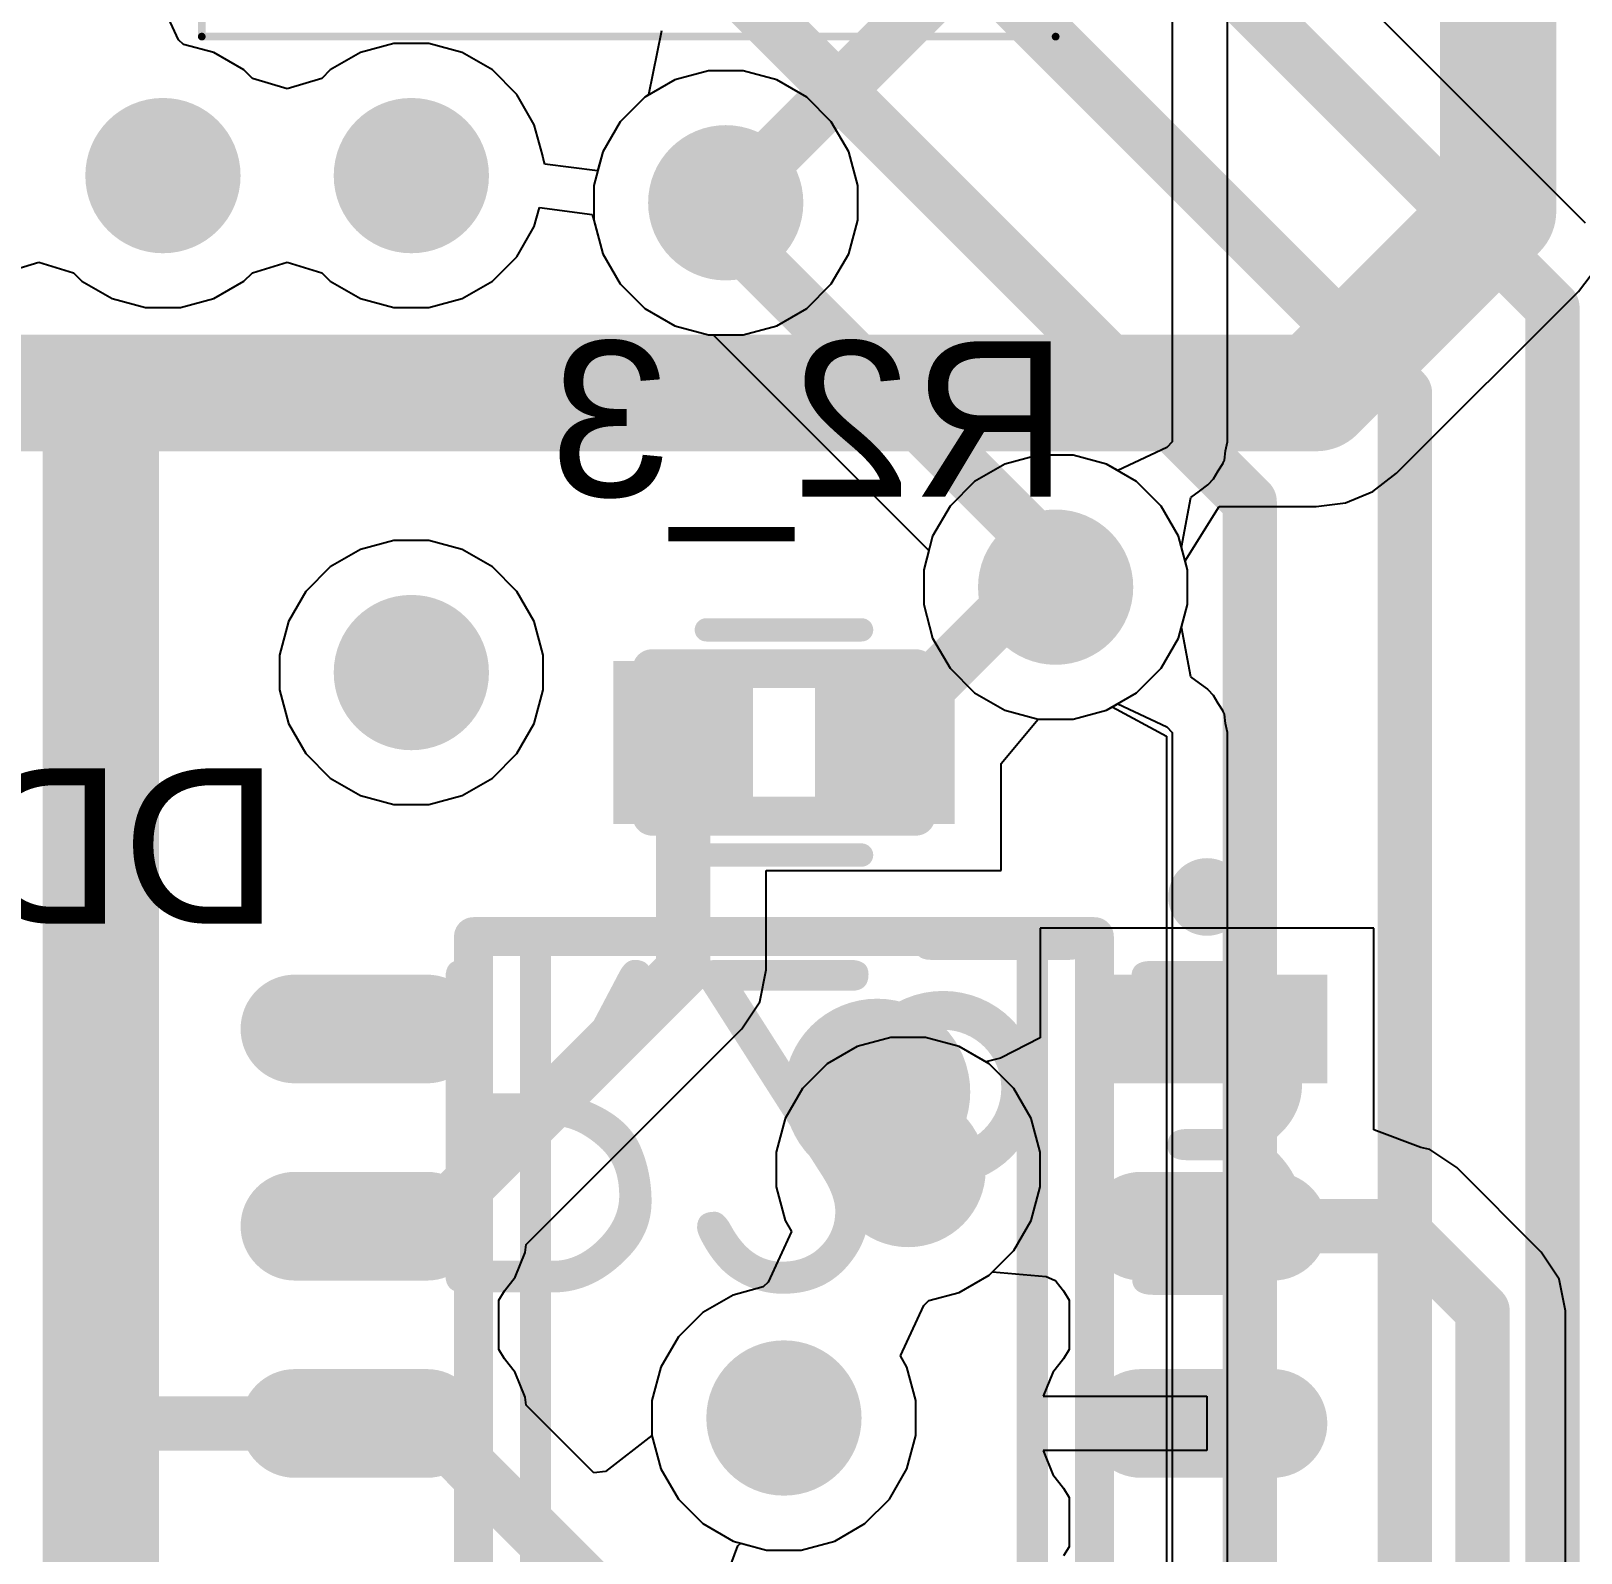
# Model space of a CAD drawing. Header units: inches. Extents: x 0 to 106, y 0 to 106.
# Drawn here: x 74.15 to 84.13, y 58.53 to 68.33 of the extents above; entities that cross this region are included whole.
import ezdxf

# ---------------------------------------------------------------- set-up
doc = ezdxf.new("R2010")
doc.units = ezdxf.units.IN
for name, color, linetype in [('Assembly Notes', 56, 'Continuous'), ('Board Shape', 56, 'Continuous'), ('Bottom Layer', 5, 'Continuous'), ('Bottom Overlay', 54, 'Continuous'), ('Bottom Paste', 16, 'Continuous'), ('Bottom Solder', 6, 'Continuous'), ('Layer 1', 16, 'Continuous'), ('Layer 2', 76, 'Continuous'), ('Mechanical 13', 56, 'Continuous'), ('Mechanical 15', 56, 'Continuous'), ('Top Layer', 1, 'Continuous'), ('Top Overlay', 2, 'Continuous'), ('Top Paste', 8, 'Continuous'), ('Top Solder', 216, 'Continuous'), ('Via Holes', 16, 'Continuous')]:
    doc.layers.add(name, color=color, linetype=linetype)
doc.styles.add('Arial', font='', dxfattribs={"height": 0.2})
doc.styles.add('GOST type B', font='', dxfattribs={"height": 0.2})
doc.styles.get('Arial').set_extended_font_data('Arial')
doc.styles.get('GOST type B').set_extended_font_data('GOST type B')

# ---------------------------------------------------------------- blocks, each defined once
blk = doc.blocks.new('0603R_B_189')
at = {"layer": 'Bottom Layer'}
for points in [[(-0.25, 0.475), (-0.25, -0.475), (-1.05, -0.475), (-1.05, 0.475)], [(1.05, 0.475), (1.05, -0.475), (0.25, -0.475), (0.25, 0.475)]]:
    blk.add_hatch(color=5, dxfattribs=at).paths.add_polyline_path(points)
at = {"layer": 'Bottom Paste'}
for points in [[(-0.25, 0.475), (-0.25, -0.475), (-1.05, -0.475), (-1.05, 0.475)], [(1.05, 0.475), (1.05, -0.475), (0.25, -0.475), (0.25, 0.475)]]:
    blk.add_hatch(color=16, dxfattribs=at).paths.add_polyline_path(points)
at = {"layer": 'Bottom Solder'}
for points in [[(-0.2, 0.525), (-0.2, -0.525), (-1.1, -0.525), (-1.1, 0.525)], [(1.1, 0.525), (1.1, -0.525), (0.2, -0.525), (0.2, 0.525)]]:
    blk.add_hatch(color=6, dxfattribs=at).paths.add_polyline_path(points)
at = {"layer": 'Assembly Notes'}
for points in [[(-0.85, 0.475, 0.25, 0.25, 0), (0.85, 0.475, 0.25, 0.25, 0)], [(-0.85, -0.475, 0.25, 0.25, 0), (-0.85, 0.475, 0.25, 0.25, 0)], [(0.85, -0.475, 0.25, 0.25, 0), (0.85, 0.475, 0.25, 0.25, 0)], [(-0.85, -0.475, 0.25, 0.25, 0), (0.85, -0.475, 0.25, 0.25, 0)]]:
    blk.add_lwpolyline(points, format="xyseb", dxfattribs=at)
for points in [[(-0.9125, 0.475, 0.125, 0.125, 1), (-0.7875, 0.475, 0.125, 0.125, 1)], [(-0.9125, 0.475, 0.125, 0.125, 1), (-0.7875, 0.475, 0.125, 0.125, 1)], [(0.7875, 0.475, 0.125, 0.125, 1), (0.9125, 0.475, 0.125, 0.125, 1)], [(0.7875, 0.475, 0.125, 0.125, 1), (0.9125, 0.475, 0.125, 0.125, 1)], [(-0.9125, -0.475, 0.125, 0.125, 1), (-0.7875, -0.475, 0.125, 0.125, 1)], [(-0.9125, -0.475, 0.125, 0.125, 1), (-0.7875, -0.475, 0.125, 0.125, 1)], [(0.7875, -0.475, 0.125, 0.125, 1), (0.9125, -0.475, 0.125, 0.125, 1)], [(0.7875, -0.475, 0.125, 0.125, 1), (0.9125, -0.475, 0.125, 0.125, 1)]]:
    blk.add_lwpolyline(points, format="xyseb", close=True, dxfattribs=at)
at = {"layer": 'Bottom Overlay'}
for points in [[(-0.5, 0.725, 0.15, 0.15, 0), (0.5, 0.725, 0.15, 0.15, 0)], [(-0.5, -0.725, 0.15, 0.15, 0), (0.5, -0.725, 0.15, 0.15, 0)]]:
    blk.add_lwpolyline(points, format="xyseb", dxfattribs=at)
for points in [[(-0.5375, 0.725, 0.075, 0.075, 1), (-0.4625, 0.725, 0.075, 0.075, 1)], [(0.4625, 0.725, 0.075, 0.075, 1), (0.5375, 0.725, 0.075, 0.075, 1)], [(-0.5375, -0.725, 0.075, 0.075, 1), (-0.4625, -0.725, 0.075, 0.075, 1)], [(0.4625, -0.725, 0.075, 0.075, 1), (0.5375, -0.725, 0.075, 0.075, 1)]]:
    blk.add_lwpolyline(points, format="xyseb", close=True, dxfattribs=at)
at = {"layer": 'Assembly Notes', "style": 'GOST type B', "text_generation_flag": 2}
blk.add_text('R2_3', height=2.15, rotation=180, dxfattribs=at).set_placement((-2.4, -1.4))
blk = doc.blocks.new('PQFN_5_6_201')
at = {"layer": 'Top Layer'}
for points in [[(-3.455, 2.21), (-2.035, 2.21), (-2.035, 1.6), (-3.455, 1.6)], [(3.455, 1.6), (2.035, 1.6), (2.035, 2.21), (3.455, 2.21)], [(-1.215, 1.955), (2.535, 1.955), (2.535, -1.955), (-1.215, -1.955)], [(-3.455, 0.94), (-2.035, 0.94), (-2.035, 0.33), (-3.455, 0.33)], [(3.455, 0.33), (2.035, 0.33), (2.035, 0.94), (3.455, 0.94)], [(-3.455, -0.33), (-2.035, -0.33), (-2.035, -0.94), (-3.455, -0.94)], [(3.455, -0.94), (2.035, -0.94), (2.035, -0.33), (3.455, -0.33)], [(-3.455, -1.6), (-2.035, -1.6), (-2.035, -2.21), (-3.455, -2.21)], [(3.455, -2.21), (2.035, -2.21), (2.035, -1.6), (3.455, -1.6)]]:
    blk.add_hatch(color=1, dxfattribs=at).paths.add_polyline_path(points)
at = {"layer": 'Top Paste'}
for points in [[(-3.455, 2.21), (-2.035, 2.21), (-2.035, 1.6), (-3.455, 1.6)], [(3.455, 1.6), (2.035, 1.6), (2.035, 2.21), (3.455, 2.21)], [(-3.455, 0.94), (-2.035, 0.94), (-2.035, 0.33), (-3.455, 0.33)], [(3.455, 0.33), (2.035, 0.33), (2.035, 0.94), (3.455, 0.94)], [(-3.455, -0.33), (-2.035, -0.33), (-2.035, -0.94), (-3.455, -0.94)], [(3.455, -0.94), (2.035, -0.94), (2.035, -0.33), (3.455, -0.33)], [(-3.455, -1.6), (-2.035, -1.6), (-2.035, -2.21), (-3.455, -2.21)], [(3.455, -2.21), (2.035, -2.21), (2.035, -1.6), (3.455, -1.6)]]:
    blk.add_hatch(color=8, dxfattribs=at).paths.add_polyline_path(points)
at = {"layer": 'Top Solder'}
for points in [[(-3.505, 2.26), (-1.985, 2.26), (-1.985, 1.55), (-3.505, 1.55)], [(3.505, 1.55), (1.985, 1.55), (1.985, 2.26), (3.505, 2.26)], [(-1.265, 2.005), (2.585, 2.005), (2.585, -2.005), (-1.265, -2.005)], [(-3.505, 0.99), (-1.985, 0.99), (-1.985, 0.28), (-3.505, 0.28)], [(3.505, 0.28), (1.985, 0.28), (1.985, 0.99), (3.505, 0.99)], [(-3.505, -0.28), (-1.985, -0.28), (-1.985, -0.99), (-3.505, -0.99)], [(3.505, -0.99), (1.985, -0.99), (1.985, -0.28), (3.505, -0.28)], [(-3.505, -1.55), (-1.985, -1.55), (-1.985, -2.26), (-3.505, -2.26)], [(3.505, -2.26), (1.985, -2.26), (1.985, -1.55), (3.505, -1.55)]]:
    blk.add_hatch(color=216, dxfattribs=at).paths.add_polyline_path(points)
at = {"layer": 'Mechanical 13'}
for points in [[(2.95, 2.5, 0.127, 0.127, 0), (-2.95, 2.5, 0.127, 0.127, 0)], [(-2.95, -2.5, 0.127, 0.127, 0), (-2.95, 2.5, 0.127, 0.127, 0)], [(2.95, -2.5, 0.127, 0.127, 0), (2.95, 2.5, 0.127, 0.127, 0)], [(2.95, -2.5, 0.127, 0.127, 0), (-2.95, -2.5, 0.127, 0.127, 0)]]:
    blk.add_lwpolyline(points, format="xyseb", dxfattribs=at)
for points in [[(-2.9817, 2.5, 0.0635, 0.0635, 1), (-2.9182, 2.5, 0.0635, 0.0635, 1)], [(-2.9817, 2.5, 0.0635, 0.0635, 1), (-2.9182, 2.5, 0.0635, 0.0635, 1)], [(2.9182, 2.5, 0.0635, 0.0635, 1), (2.9817, 2.5, 0.0635, 0.0635, 1)], [(2.9182, 2.5, 0.0635, 0.0635, 1), (2.9817, 2.5, 0.0635, 0.0635, 1)], [(-3.805, 1.905, 0.2, 0.2, 1), (-4.005, 1.905, 0.2, 0.2, 1)], [(-4.055, 1.905, 0.1, 0.1, 1), (-3.955, 1.905, 0.1, 0.1, 1)], [(-3.855, 1.905, 0.1, 0.1, 1), (-3.755, 1.905, 0.1, 0.1, 1)], [(-2.9817, -2.5, 0.0635, 0.0635, 1), (-2.9182, -2.5, 0.0635, 0.0635, 1)], [(-2.9817, -2.5, 0.0635, 0.0635, 1), (-2.9182, -2.5, 0.0635, 0.0635, 1)], [(2.9182, -2.5, 0.0635, 0.0635, 1), (2.9817, -2.5, 0.0635, 0.0635, 1)], [(2.9182, -2.5, 0.0635, 0.0635, 1), (2.9817, -2.5, 0.0635, 0.0635, 1)]]:
    blk.add_lwpolyline(points, format="xyseb", close=True, dxfattribs=at)
at = {"layer": 'Mechanical 15'}
for points in [[(3.705, 2.75, 0.05, 0.05, 0), (-3.705, 2.75, 0.05, 0.05, 0)], [(-3.705, -2.75, 0.05, 0.05, 0), (-3.705, 2.75, 0.05, 0.05, 0)], [(3.705, -2.75, 0.05, 0.05, 0), (3.705, 2.75, 0.05, 0.05, 0)], [(3.705, -2.75, 0.05, 0.05, 0), (-3.705, -2.75, 0.05, 0.05, 0)]]:
    blk.add_lwpolyline(points, format="xyseb", dxfattribs=at)
for points in [[(-3.7175, 2.75, 0.025, 0.025, 1), (-3.6925, 2.75, 0.025, 0.025, 1)], [(-3.7175, 2.75, 0.025, 0.025, 1), (-3.6925, 2.75, 0.025, 0.025, 1)], [(3.6925, 2.75, 0.025, 0.025, 1), (3.7175, 2.75, 0.025, 0.025, 1)], [(3.6925, 2.75, 0.025, 0.025, 1), (3.7175, 2.75, 0.025, 0.025, 1)], [(-3.7175, -2.75, 0.025, 0.025, 1), (-3.6925, -2.75, 0.025, 0.025, 1)], [(-3.7175, -2.75, 0.025, 0.025, 1), (-3.6925, -2.75, 0.025, 0.025, 1)], [(3.6925, -2.75, 0.025, 0.025, 1), (3.7175, -2.75, 0.025, 0.025, 1)], [(3.6925, -2.75, 0.025, 0.025, 1), (3.7175, -2.75, 0.025, 0.025, 1)]]:
    blk.add_lwpolyline(points, format="xyseb", close=True, dxfattribs=at)
at = {"layer": 'Top Overlay'}
for points in [[(1.905, 2.54, 0.15, 0.15, 0), (-1.651, 2.54, 0.15, 0.15, 0)], [(1.905, -2.54, 0.15, 0.15, 0), (-1.651, -2.54, 0.15, 0.15, 0)]]:
    blk.add_lwpolyline(points, format="xyseb", dxfattribs=at)
for points in [[(-1.6885, 2.54, 0.075, 0.075, 1), (-1.6135, 2.54, 0.075, 0.075, 1)], [(1.8675, 2.54, 0.075, 0.075, 1), (1.9425, 2.54, 0.075, 0.075, 1)], [(-3.805, 1.905, 0.2, 0.2, 1), (-4.005, 1.905, 0.2, 0.2, 1)], [(-4.055, 1.905, 0.1, 0.1, 1), (-3.955, 1.905, 0.1, 0.1, 1)], [(-3.855, 1.905, 0.1, 0.1, 1), (-3.755, 1.905, 0.1, 0.1, 1)], [(-1.6885, -2.54, 0.075, 0.075, 1), (-1.6135, -2.54, 0.075, 0.075, 1)], [(1.8675, -2.54, 0.075, 0.075, 1), (1.9425, -2.54, 0.075, 0.075, 1)]]:
    blk.add_lwpolyline(points, format="xyseb", close=True, dxfattribs=at)
at = {"layer": 'Top Paste'}
for p, q in [((-0.865, 0.175), (-0.865, 1.615)), ((-0.865, 1.615), (0.235, 1.615)), ((0.235, 1.615), (0.235, 0.175)), ((0.585, 0.175), (0.585, 1.615)), ((0.585, 1.615), (1.685, 1.615)), ((1.685, 1.615), (1.685, 0.175)), ((0.235, 0.175), (-0.865, 0.175)), ((1.685, 0.175), (0.585, 0.175)), ((-0.865, -1.615), (-0.865, -0.175)), ((-0.865, -0.175), (0.235, -0.175)), ((0.235, -0.175), (0.235, -1.615)), ((0.585, -1.615), (0.585, -0.175)), ((0.585, -0.175), (1.685, -0.175)), ((1.685, -0.175), (1.685, -1.615)), ((0.235, -1.615), (-0.865, -1.615)), ((1.685, -1.615), (0.585, -1.615))]:
    blk.add_line(p, q, dxfattribs=at)
blk = doc.blocks.new('SOIC_8_B_206')
at = {"layer": 'Bottom Layer'}
h = blk.add_hatch(color=5, dxfattribs=at)
edge = h.paths.add_edge_path()
edge.add_arc((-3.15, 1.905), 0.3, 90, 270)
edge.add_line((-3.15, 1.605), (-2.3, 1.605))
edge.add_arc((-2.3, 1.905), 0.3, 270, 450)
edge.add_line((-2.3, 2.205), (-3.15, 2.205))
h = blk.add_hatch(color=5, dxfattribs=at)
edge = h.paths.add_edge_path()
edge.add_arc((2.3, 1.905), 0.3, 90, 270)
edge.add_line((2.3, 1.605), (3.15, 1.605))
edge.add_arc((3.15, 1.905), 0.3, 270, 450)
edge.add_line((3.15, 2.205), (2.3, 2.205))
h = blk.add_hatch(color=5, dxfattribs=at)
edge = h.paths.add_edge_path()
edge.add_arc((-3.15, 0.635), 0.3, 90, 270)
edge.add_line((-3.15, 0.335), (-2.3, 0.335))
edge.add_arc((-2.3, 0.635), 0.3, 270, 450)
edge.add_line((-2.3, 0.935), (-3.15, 0.935))
h = blk.add_hatch(color=5, dxfattribs=at)
edge = h.paths.add_edge_path()
edge.add_arc((2.3, 0.635), 0.3, 90, 270)
edge.add_line((2.3, 0.335), (3.15, 0.335))
edge.add_arc((3.15, 0.635), 0.3, 270, 450)
edge.add_line((3.15, 0.935), (2.3, 0.935))
h = blk.add_hatch(color=5, dxfattribs=at)
edge = h.paths.add_edge_path()
edge.add_arc((-3.15, -0.635), 0.3, 90, 270)
edge.add_line((-3.15, -0.935), (-2.3, -0.935))
edge.add_arc((-2.3, -0.635), 0.3, 270, 450)
edge.add_line((-2.3, -0.335), (-3.15, -0.335))
h = blk.add_hatch(color=5, dxfattribs=at)
edge = h.paths.add_edge_path()
edge.add_arc((2.3, -0.635), 0.3, 90, 270)
edge.add_line((2.3, -0.935), (3.15, -0.935))
edge.add_arc((3.15, -0.635), 0.3, 270, 450)
edge.add_line((3.15, -0.335), (2.3, -0.335))
blk.add_hatch(color=5, dxfattribs=at).paths.add_polyline_path([(-2, -1.605), (-2, -2.205), (-3.45, -2.205), (-3.45, -1.605)])
h = blk.add_hatch(color=5, dxfattribs=at)
edge = h.paths.add_edge_path()
edge.add_arc((2.3, -1.905), 0.3, 90, 270)
edge.add_line((2.3, -2.205), (3.15, -2.205))
edge.add_arc((3.15, -1.905), 0.3, 270, 450)
edge.add_line((3.15, -1.605), (2.3, -1.605))
at = {"layer": 'Bottom Paste'}
h = blk.add_hatch(color=16, dxfattribs=at)
edge = h.paths.add_edge_path()
edge.add_arc((-3.15, 1.905), 0.3, 90, 270)
edge.add_line((-3.15, 1.605), (-2.3, 1.605))
edge.add_arc((-2.3, 1.905), 0.3, 270, 450)
edge.add_line((-2.3, 2.205), (-3.15, 2.205))
h = blk.add_hatch(color=16, dxfattribs=at)
edge = h.paths.add_edge_path()
edge.add_arc((2.3, 1.905), 0.3, 90, 270)
edge.add_line((2.3, 1.605), (3.15, 1.605))
edge.add_arc((3.15, 1.905), 0.3, 270, 450)
edge.add_line((3.15, 2.205), (2.3, 2.205))
h = blk.add_hatch(color=16, dxfattribs=at)
edge = h.paths.add_edge_path()
edge.add_arc((-3.15, 0.635), 0.3, 90, 270)
edge.add_line((-3.15, 0.335), (-2.3, 0.335))
edge.add_arc((-2.3, 0.635), 0.3, 270, 450)
edge.add_line((-2.3, 0.935), (-3.15, 0.935))
h = blk.add_hatch(color=16, dxfattribs=at)
edge = h.paths.add_edge_path()
edge.add_arc((2.3, 0.635), 0.3, 90, 270)
edge.add_line((2.3, 0.335), (3.15, 0.335))
edge.add_arc((3.15, 0.635), 0.3, 270, 450)
edge.add_line((3.15, 0.935), (2.3, 0.935))
h = blk.add_hatch(color=16, dxfattribs=at)
edge = h.paths.add_edge_path()
edge.add_arc((-3.15, -0.635), 0.3, 90, 270)
edge.add_line((-3.15, -0.935), (-2.3, -0.935))
edge.add_arc((-2.3, -0.635), 0.3, 270, 450)
edge.add_line((-2.3, -0.335), (-3.15, -0.335))
h = blk.add_hatch(color=16, dxfattribs=at)
edge = h.paths.add_edge_path()
edge.add_arc((2.3, -0.635), 0.3, 90, 270)
edge.add_line((2.3, -0.935), (3.15, -0.935))
edge.add_arc((3.15, -0.635), 0.3, 270, 450)
edge.add_line((3.15, -0.335), (2.3, -0.335))
blk.add_hatch(color=16, dxfattribs=at).paths.add_polyline_path([(-2, -1.605), (-2, -2.205), (-3.45, -2.205), (-3.45, -1.605)])
h = blk.add_hatch(color=16, dxfattribs=at)
edge = h.paths.add_edge_path()
edge.add_arc((2.3, -1.905), 0.3, 90, 270)
edge.add_line((2.3, -2.205), (3.15, -2.205))
edge.add_arc((3.15, -1.905), 0.3, 270, 450)
edge.add_line((3.15, -1.605), (2.3, -1.605))
at = {"layer": 'Bottom Solder'}
h = blk.add_hatch(color=6, dxfattribs=at)
edge = h.paths.add_edge_path()
edge.add_arc((-3.15, 1.905), 0.35, 90, 270)
edge.add_line((-3.15, 1.555), (-2.3, 1.555))
edge.add_arc((-2.3, 1.905), 0.35, 270, 450)
edge.add_line((-2.3, 2.255), (-3.15, 2.255))
h = blk.add_hatch(color=6, dxfattribs=at)
edge = h.paths.add_edge_path()
edge.add_arc((2.3, 1.905), 0.35, 90, 270)
edge.add_line((2.3, 1.555), (3.15, 1.555))
edge.add_arc((3.15, 1.905), 0.35, 270, 450)
edge.add_line((3.15, 2.255), (2.3, 2.255))
h = blk.add_hatch(color=6, dxfattribs=at)
edge = h.paths.add_edge_path()
edge.add_arc((-3.15, 0.635), 0.35, 90, 270)
edge.add_line((-3.15, 0.285), (-2.3, 0.285))
edge.add_arc((-2.3, 0.635), 0.35, 270, 450)
edge.add_line((-2.3, 0.985), (-3.15, 0.985))
h = blk.add_hatch(color=6, dxfattribs=at)
edge = h.paths.add_edge_path()
edge.add_arc((2.3, 0.635), 0.35, 90, 270)
edge.add_line((2.3, 0.285), (3.15, 0.285))
edge.add_arc((3.15, 0.635), 0.35, 270, 450)
edge.add_line((3.15, 0.985), (2.3, 0.985))
h = blk.add_hatch(color=6, dxfattribs=at)
edge = h.paths.add_edge_path()
edge.add_arc((-3.15, -0.635), 0.35, 90, 270)
edge.add_line((-3.15, -0.985), (-2.3, -0.985))
edge.add_arc((-2.3, -0.635), 0.35, 270, 450)
edge.add_line((-2.3, -0.285), (-3.15, -0.285))
h = blk.add_hatch(color=6, dxfattribs=at)
edge = h.paths.add_edge_path()
edge.add_arc((2.3, -0.635), 0.35, 90, 270)
edge.add_line((2.3, -0.985), (3.15, -0.985))
edge.add_arc((3.15, -0.635), 0.35, 270, 450)
edge.add_line((3.15, -0.285), (2.3, -0.285))
blk.add_hatch(color=6, dxfattribs=at).paths.add_polyline_path([(-1.95, -1.555), (-1.95, -2.255), (-3.5, -2.255), (-3.5, -1.555)])
h = blk.add_hatch(color=6, dxfattribs=at)
edge = h.paths.add_edge_path()
edge.add_arc((2.3, -1.905), 0.35, 90, 270)
edge.add_line((2.3, -2.255), (3.15, -2.255))
edge.add_arc((3.15, -1.905), 0.35, 270, 450)
edge.add_line((3.15, -1.555), (2.3, -1.555))
at = {"layer": 'Bottom Overlay'}
for points in [[(1.6, 2.5, 0.2, 0.2, 0), (-1.6, 2.5, 0.2, 0.2, 0)], [(-1.6, 2.5, 0.2, 0.2, 0), (-1.6, -2.5, 0.2, 0.2, 0)], [(1.6, 2.5, 0.2, 0.2, 0), (1.6, -2.5, 0.2, 0.2, 0)], [(1.6, -2.5, 0.2, 0.2, 0), (-1.6, -2.5, 0.2, 0.2, 0)]]:
    blk.add_lwpolyline(points, format="xyseb", dxfattribs=at)
for points in [[(-1.65, 2.5, 0.1, 0.1, 1), (-1.55, 2.5, 0.1, 0.1, 1)], [(-1.65, 2.5, 0.1, 0.1, 1), (-1.55, 2.5, 0.1, 0.1, 1)], [(1.55, 2.5, 0.1, 0.1, 1), (1.65, 2.5, 0.1, 0.1, 1)], [(1.55, 2.5, 0.1, 0.1, 1), (1.65, 2.5, 0.1, 0.1, 1)], [(-0.3, -1.5, 0.6, 0.6, 1), (-0.9, -1.5, 0.6, 0.6, 1)], [(-1.05, -1.5, 0.3, 0.3, 1), (-0.75, -1.5, 0.3, 0.3, 1)], [(-0.45, -1.5, 0.3, 0.3, 1), (-0.15, -1.5, 0.3, 0.3, 1)], [(-1.65, -2.5, 0.1, 0.1, 1), (-1.55, -2.5, 0.1, 0.1, 1)], [(-1.65, -2.5, 0.1, 0.1, 1), (-1.55, -2.5, 0.1, 0.1, 1)], [(1.55, -2.5, 0.1, 0.1, 1), (1.65, -2.5, 0.1, 0.1, 1)], [(1.55, -2.5, 0.1, 0.1, 1), (1.65, -2.5, 0.1, 0.1, 1)], [(-2.6, -2.755, 0.25, 0.25, 1), (-2.85, -2.755, 0.25, 0.25, 1)], [(-2.9125, -2.755, 0.125, 0.125, 1), (-2.7875, -2.755, 0.125, 0.125, 1)], [(-2.6625, -2.755, 0.125, 0.125, 1), (-2.5375, -2.755, 0.125, 0.125, 1)]]:
    blk.add_lwpolyline(points, format="xyseb", close=True, dxfattribs=at)
at = {"layer": 'Mechanical 13'}
for points in [[(-2, 2.5, 0.25, 0.25, 0), (-2, -2.5, 0.25, 0.25, 0)], [(2, 2.5, 0.25, 0.25, 0), (-2, 2.5, 0.25, 0.25, 0)], [(2, 2.5, 0.25, 0.25, 0), (2, -2.5, 0.25, 0.25, 0)], [(2, -2.5, 0.25, 0.25, 0), (-2, -2.5, 0.25, 0.25, 0)]]:
    blk.add_lwpolyline(points, format="xyseb", dxfattribs=at)
for points in [[(-2.0625, 2.5, 0.125, 0.125, 1), (-1.9375, 2.5, 0.125, 0.125, 1)], [(-2.0625, 2.5, 0.125, 0.125, 1), (-1.9375, 2.5, 0.125, 0.125, 1)], [(1.9375, 2.5, 0.125, 0.125, 1), (2.0625, 2.5, 0.125, 0.125, 1)], [(1.9375, 2.5, 0.125, 0.125, 1), (2.0625, 2.5, 0.125, 0.125, 1)], [(-0.525, -1.525, 0.25, 0.25, 1), (-1.525, -1.525, 0.25, 0.25, 1)], [(-1.5875, -1.525, 0.125, 0.125, 1), (-1.4625, -1.525, 0.125, 0.125, 1)], [(-0.5875, -1.525, 0.125, 0.125, 1), (-0.4625, -1.525, 0.125, 0.125, 1)], [(-2.0625, -2.5, 0.125, 0.125, 1), (-1.9375, -2.5, 0.125, 0.125, 1)], [(-2.0625, -2.5, 0.125, 0.125, 1), (-1.9375, -2.5, 0.125, 0.125, 1)], [(1.9375, -2.5, 0.125, 0.125, 1), (2.0625, -2.5, 0.125, 0.125, 1)], [(1.9375, -2.5, 0.125, 0.125, 1), (2.0625, -2.5, 0.125, 0.125, 1)]]:
    blk.add_lwpolyline(points, format="xyseb", close=True, dxfattribs=at)

msp = doc.modelspace()

# ---------------------------------------------------------------- hatches: boundary and pattern name
at = {"layer": 'Bottom Layer'}
h = msp.add_hatch(color=5, dxfattribs=at)
edge = h.paths.add_edge_path()
edge.add_arc((74.9999, 67.4), 0.5, 0, 360)
h = msp.add_hatch(color=5, dxfattribs=at)
edge = h.paths.add_edge_path()
edge.add_arc((76.5999, 67.4), 0.5, 0, 360)
h = msp.add_hatch(color=5, dxfattribs=at)
edge = h.paths.add_edge_path()
edge.add_arc((78.625, 67.225), 0.5, 0, 360)
h = msp.add_hatch(color=5, dxfattribs=at)
edge = h.paths.add_edge_path()
edge.add_arc((80.75, 64.75), 0.5, 0, 360)
h = msp.add_hatch(color=5, dxfattribs=at)
edge = h.paths.add_edge_path()
edge.add_arc((76.5999, 64.2), 0.5, 0, 360)
h = msp.add_hatch(color=5, dxfattribs=at)
edge = h.paths.add_edge_path()
edge.add_arc((79.7999, 61), 0.5, 0, 360)
h = msp.add_hatch(color=5, dxfattribs=at)
edge = h.paths.add_edge_path()
edge.add_arc((78.9999, 59.4), 0.5, 0, 360)
at = {"layer": 'Layer 1'}
h = msp.add_hatch(color=16, dxfattribs=at)
edge = h.paths.add_edge_path()
edge.add_arc((74.9999, 67.4), 0.5, 0, 360)
h = msp.add_hatch(color=16, dxfattribs=at)
edge = h.paths.add_edge_path()
edge.add_arc((76.5999, 67.4), 0.5, 0, 360)
h = msp.add_hatch(color=16, dxfattribs=at)
edge = h.paths.add_edge_path()
edge.add_arc((78.625, 67.225), 0.5, 0, 360)
h = msp.add_hatch(color=16, dxfattribs=at)
edge = h.paths.add_edge_path()
edge.add_arc((80.75, 64.75), 0.5, 0, 360)
h = msp.add_hatch(color=16, dxfattribs=at)
edge = h.paths.add_edge_path()
edge.add_arc((76.5999, 64.2), 0.5, 0, 360)
h = msp.add_hatch(color=16, dxfattribs=at)
edge = h.paths.add_edge_path()
edge.add_arc((79.7999, 61), 0.5, 0, 360)
h = msp.add_hatch(color=16, dxfattribs=at)
edge = h.paths.add_edge_path()
edge.add_arc((78.9999, 59.4), 0.5, 0, 360)
at = {"layer": 'Layer 2'}
h = msp.add_hatch(color=76, dxfattribs=at)
edge = h.paths.add_edge_path()
edge.add_arc((74.9999, 67.4), 0.5, 0, 360)
h = msp.add_hatch(color=76, dxfattribs=at)
edge = h.paths.add_edge_path()
edge.add_arc((76.5999, 67.4), 0.5, 0, 360)
h = msp.add_hatch(color=76, dxfattribs=at)
edge = h.paths.add_edge_path()
edge.add_arc((78.625, 67.225), 0.5, 0, 360)
h = msp.add_hatch(color=76, dxfattribs=at)
edge = h.paths.add_edge_path()
edge.add_arc((80.75, 64.75), 0.5, 0, 360)
h = msp.add_hatch(color=76, dxfattribs=at)
edge = h.paths.add_edge_path()
edge.add_arc((76.5999, 64.2), 0.5, 0, 360)
h = msp.add_hatch(color=76, dxfattribs=at)
edge = h.paths.add_edge_path()
edge.add_arc((79.7999, 61), 0.5, 0, 360)
h = msp.add_hatch(color=76, dxfattribs=at)
edge = h.paths.add_edge_path()
edge.add_arc((78.9999, 59.4), 0.5, 0, 360)
at = {"layer": 'Top Layer'}
h = msp.add_hatch(color=1, dxfattribs=at)
edge = h.paths.add_edge_path()
edge.add_arc((74.9999, 67.4), 0.5, 0, 360)
h = msp.add_hatch(color=1, dxfattribs=at)
edge = h.paths.add_edge_path()
edge.add_arc((76.5999, 67.4), 0.5, 0, 360)
h = msp.add_hatch(color=1, dxfattribs=at)
edge = h.paths.add_edge_path()
edge.add_arc((78.625, 67.225), 0.5, 0, 360)
h = msp.add_hatch(color=1, dxfattribs=at)
edge = h.paths.add_edge_path()
edge.add_arc((80.75, 64.75), 0.5, 0, 360)
h = msp.add_hatch(color=1, dxfattribs=at)
edge = h.paths.add_edge_path()
edge.add_arc((76.5999, 64.2), 0.5, 0, 360)
h = msp.add_hatch(color=1, dxfattribs=at)
edge = h.paths.add_edge_path()
edge.add_arc((79.7999, 61), 0.5, 0, 360)
h = msp.add_hatch(color=1, dxfattribs=at)
edge = h.paths.add_edge_path()
edge.add_arc((78.9999, 59.4), 0.5, 0, 360)
at = {"layer": 'Via Holes'}
h = msp.add_hatch(color=7, dxfattribs=at)
edge = h.paths.add_edge_path()
edge.add_arc((74.9999, 67.4), 0.25, 0, 360)
h = msp.add_hatch(color=7, dxfattribs=at)
edge = h.paths.add_edge_path()
edge.add_arc((76.5999, 67.4), 0.25, 0, 360)
h = msp.add_hatch(color=7, dxfattribs=at)
edge = h.paths.add_edge_path()
edge.add_arc((78.625, 67.225), 0.25, 0, 360)
h = msp.add_hatch(color=7, dxfattribs=at)
edge = h.paths.add_edge_path()
edge.add_arc((80.75, 64.75), 0.25, 0, 360)
h = msp.add_hatch(color=7, dxfattribs=at)
edge = h.paths.add_edge_path()
edge.add_arc((76.5999, 64.2), 0.25, 0, 360)
h = msp.add_hatch(color=7, dxfattribs=at)
edge = h.paths.add_edge_path()
edge.add_arc((79.7999, 61), 0.25, 0, 360)
h = msp.add_hatch(color=7, dxfattribs=at)
edge = h.paths.add_edge_path()
edge.add_arc((78.9999, 59.4), 0.25, 0, 360)

# ---------------------------------------------------------------- linework, layer by layer
at = {"layer": 'Board Shape'}
msp.add_lwpolyline([(68.1255, 103.7959, 0.2, 0.2, -0.680616), (76.6144, 5.5515, 0.2, 0.2, 0)], format="xyseb", dxfattribs=at)
at = {"layer": 'Bottom Layer'}
for p, q in [((84.1171, 66.6545), (84.2333, 66.8059)), ((82.9455, 65.4829), (84.1171, 66.6545)), ((82.7941, 65.3667), (82.9455, 65.4829)), ((82.6177, 65.2937), (82.7941, 65.3667)), ((81.5848, 64.9187), (81.8034, 65.2687)), ((81.8034, 65.2687), (82.4284, 65.2687)), ((82.4284, 65.2687), (82.6177, 65.2937)), ((81.6, 64.8619), (81.5848, 64.9187)), ((81.6, 64.6381), (81.6, 64.8619)), ((81.5421, 64.4219), (81.6, 64.6381)), ((81.4302, 64.2281), (81.5421, 64.4219)), ((81.2719, 64.0698), (81.4302, 64.2281)), ((81.0781, 63.9579), (81.2719, 64.0698)), ((80.4, 63.6136), (80.6381, 63.9)), ((80.6381, 63.9), (80.8619, 63.9)), ((80.8619, 63.9), (81.0781, 63.9579)), ((80.4, 62.925), (80.4, 63.6136)), ((78.8853, 62.285), (78.8853, 62.925)), ((78.8853, 62.925), (80.4, 62.925)), ((82.8, 62.555), (80.65, 62.555)), ((80.65, 62.555), (80.65, 61.847)), ((82.8, 61.255), (82.8, 62.555)), ((78.8445, 62.0802), (78.8853, 62.285)), ((78.7285, 61.9065), (78.8445, 62.0802)), ((77.3402, 60.5182), (78.7285, 61.9065)), ((79.688, 61.85), (79.4719, 61.792)), ((79.9119, 61.85), (79.688, 61.85)), ((80.128, 61.792), (79.9119, 61.85)), ((80.65, 61.847), (80.3954, 61.7175)), ((79.4719, 61.792), (79.278, 61.6801)), ((80.3, 61.6927), (80.128, 61.792)), ((80.3954, 61.7175), (80.3, 61.6927)), ((79.278, 61.6801), (79.1198, 61.5219)), ((79.1198, 61.5219), (79.0079, 61.328)), ((79.0079, 61.328), (78.9499, 61.1119)), ((83.1027, 61.1409), (82.8, 61.255)), ((78.9499, 61.1119), (78.9499, 60.8881)), ((83.1598, 61.1295), (83.1027, 61.1409)), ((83.3335, 61.0135), (83.1598, 61.1295)), ((83.8785, 60.4685), (83.3335, 61.0135)), ((78.9499, 60.8881), (79.0079, 60.6719)), ((79.0079, 60.6719), (79.0494, 60.6)), ((77.3333, 60.4653), (77.3402, 60.5182)), ((79.0494, 60.6), (78.8993, 60.2744)), ((77.2678, 60.3072), (77.3333, 60.4653)), ((83.9945, 60.2948), (83.8785, 60.4685)), ((77.1996, 60.2183), (77.2678, 60.3072)), ((80.128, 60.2079), (80.3219, 60.3198)), ((80.3219, 60.3198), (80.3434, 60.3413)), ((80.3434, 60.3413), (80.688, 60.3111)), ((80.688, 60.3111), (80.7433, 60.2871)), ((77.1636, 60.1585), (77.1996, 60.2183)), ((78.8666, 60.2442), (78.6719, 60.192)), ((78.8993, 60.2744), (78.8666, 60.2442)), ((79.9333, 60.1557), (80.128, 60.2079)), ((80.7433, 60.2871), (80.7531, 60.28)), ((80.7531, 60.28), (80.8004, 60.2183)), ((80.8004, 60.2183), (80.8364, 60.1585)), ((84.0353, 60.09), (83.9945, 60.2948)), ((77.1636, 59.8415), (77.1636, 60.1585)), ((78.6719, 60.192), (78.478, 60.0801)), ((79.7505, 59.8), (79.9006, 60.1255)), ((79.9006, 60.1255), (79.9333, 60.1557)), ((80.8364, 60.1585), (80.8364, 59.8415)), ((78.478, 60.0801), (78.3198, 59.9219)), ((84.0353, 58.19), (84.0353, 60.09)), ((78.3198, 59.9219), (78.2079, 59.728)), ((77.1996, 59.7817), (77.1636, 59.8415)), ((80.8364, 59.8415), (80.8004, 59.7817)), ((77.2678, 59.6928), (77.1996, 59.7817)), ((78.2079, 59.728), (78.1499, 59.5119)), ((79.792, 59.728), (79.7505, 59.8)), ((79.8499, 59.5119), (79.792, 59.728)), ((80.8004, 59.7817), (80.7322, 59.6928)), ((77.3333, 59.5347), (77.2678, 59.6928)), ((80.7322, 59.6928), (80.6689, 59.54)), ((77.3402, 59.4818), (77.3333, 59.5347)), ((78.1499, 59.5119), (78.1499, 59.2881)), ((79.8499, 59.2881), (79.8499, 59.5119)), ((80.6689, 59.54), (81.725, 59.54)), ((81.725, 59.54), (81.725, 59.19)), ((77.7758, 59.0462), (77.3402, 59.4818)), ((78.1499, 59.2881), (77.8497, 59.0564)), ((79.792, 59.0719), (79.8499, 59.2881)), ((81.725, 59.19), (80.6689, 59.19)), ((80.6689, 59.19), (80.7322, 59.0372)), ((77.8497, 59.0564), (77.7758, 59.0462)), ((79.6801, 58.878), (79.792, 59.0719)), ((80.7322, 59.0372), (80.8004, 58.9483)), ((80.8004, 58.9483), (80.8364, 58.8885)), ((79.5219, 58.7198), (79.6801, 58.878)), ((80.8364, 58.8885), (80.8364, 58.5715)), ((79.328, 58.6079), (79.5219, 58.7198)), ((79.1119, 58.55), (79.328, 58.6079)), ((78.5785, 58.2435), (78.702, 58.5764)), ((78.702, 58.5764), (78.7227, 58.5943)), ((78.7227, 58.5943), (78.888, 58.55)), ((78.888, 58.55), (79.1119, 58.55)), ((80.8364, 58.5715), (80.8004, 58.5117))]:
    msp.add_line(p, q, dxfattribs=at)
for points in [[(83.6, 67.1716, 0.75, 0.75, 0), (83.6, 78, 0.75, 0.75, 0)], [(78.625, 67.225, 0.35, 0.35, 0), (81.75, 70.35, 0.35, 0.35, 0)], [(82.4284, 66, 0.75, 0.75, 0), (83.6, 67.1716, 0.75, 0.75, 0)], [(59.25, 66, 0.75, 0.75, 0), (74.6, 66, 0.75, 0.75, 0)], [(74.6, 66, 0.75, 0.75, 0), (82.4284, 66, 0.75, 0.75, 0)], [(74.6, 52.1908, 0.75, 0.75, 0), (74.6, 66, 0.75, 0.75, 0)], [(79.65, 63.825, 0.35, 0.35, 0), (80.575, 64.75, 0.35, 0.35, 0)], [(80.575, 64.75, 0.35, 0.35, 0), (80.75, 64.75, 0.35, 0.35, 0)], [(79.65, 63.75, 0.35, 0.35, 0), (79.65, 63.825, 0.35, 0.35, 0)], [(78.35, 62.285, 0.35, 0.35, 0), (78.35, 63.75, 0.35, 0.35, 0)], [(76.7, 60.635, 0.35, 0.35, 0), (78.35, 62.285, 0.35, 0.35, 0)], [(76.275, 60.635, 0.35, 0.35, 0), (76.7, 60.635, 0.35, 0.35, 0)], [(81.725, 60.635, 0.35, 0.35, 0), (82.955, 60.635, 0.35, 0.35, 0)], [(82.955, 60.635, 0.35, 0.35, 0), (83.5, 60.09, 0.35, 0.35, 0)], [(83.5, 58.19, 0.35, 0.35, 0), (83.5, 60.09, 0.35, 0.35, 0)], [(74.625, 59.375, 0.75, 0.75, 0), (74.635, 59.365, 0.75, 0.75, 0)], [(74.635, 59.365, 0.35, 0.35, 0), (76.275, 59.365, 0.35, 0.35, 0)], [(76.7, 59.365, 0.35, 0.35, 0), (78.2, 57.865, 0.35, 0.35, 0)]]:
    msp.add_lwpolyline(points, format="xyseb", dxfattribs=at)
for points in [[(83.4125, 67.1716, 0.375, 0.375, 1), (83.7875, 67.1716, 0.375, 0.375, 1)], [(83.4125, 67.1716, 0.375, 0.375, 1), (83.7875, 67.1716, 0.375, 0.375, 1)], [(78.5375, 67.225, 0.175, 0.175, 1), (78.7125, 67.225, 0.175, 0.175, 1)], [(74.4125, 66, 0.375, 0.375, 1), (74.7875, 66, 0.375, 0.375, 1)], [(74.4125, 66, 0.375, 0.375, 1), (74.7875, 66, 0.375, 0.375, 1)], [(74.4125, 66, 0.375, 0.375, 1), (74.7875, 66, 0.375, 0.375, 1)], [(82.2409, 66, 0.375, 0.375, 1), (82.6159, 66, 0.375, 0.375, 1)], [(82.2409, 66, 0.375, 0.375, 1), (82.6159, 66, 0.375, 0.375, 1)], [(80.4875, 64.75, 0.175, 0.175, 1), (80.6625, 64.75, 0.175, 0.175, 1)], [(80.4875, 64.75, 0.175, 0.175, 1), (80.6625, 64.75, 0.175, 0.175, 1)], [(80.6625, 64.75, 0.175, 0.175, 1), (80.8375, 64.75, 0.175, 0.175, 1)], [(79.5625, 63.825, 0.175, 0.175, 1), (79.7375, 63.825, 0.175, 0.175, 1)], [(79.5625, 63.825, 0.175, 0.175, 1), (79.7375, 63.825, 0.175, 0.175, 1)], [(78.2625, 63.75, 0.175, 0.175, 1), (78.4375, 63.75, 0.175, 0.175, 1)], [(79.5625, 63.75, 0.175, 0.175, 1), (79.7375, 63.75, 0.175, 0.175, 1)], [(78.2625, 62.285, 0.175, 0.175, 1), (78.4375, 62.285, 0.175, 0.175, 1)], [(78.2625, 62.285, 0.175, 0.175, 1), (78.4375, 62.285, 0.175, 0.175, 1)], [(76.1875, 60.635, 0.175, 0.175, 1), (76.3625, 60.635, 0.175, 0.175, 1)], [(76.6125, 60.635, 0.175, 0.175, 1), (76.7875, 60.635, 0.175, 0.175, 1)], [(76.6125, 60.635, 0.175, 0.175, 1), (76.7875, 60.635, 0.175, 0.175, 1)], [(81.6375, 60.635, 0.175, 0.175, 1), (81.8125, 60.635, 0.175, 0.175, 1)], [(82.8675, 60.635, 0.175, 0.175, 1), (83.0425, 60.635, 0.175, 0.175, 1)], [(82.8675, 60.635, 0.175, 0.175, 1), (83.0425, 60.635, 0.175, 0.175, 1)], [(83.4125, 60.09, 0.175, 0.175, 1), (83.5875, 60.09, 0.175, 0.175, 1)], [(83.4125, 60.09, 0.175, 0.175, 1), (83.5875, 60.09, 0.175, 0.175, 1)], [(74.4375, 59.375, 0.375, 0.375, 1), (74.8125, 59.375, 0.375, 0.375, 1)], [(74.4475, 59.365, 0.375, 0.375, 1), (74.8225, 59.365, 0.375, 0.375, 1)], [(74.5475, 59.365, 0.175, 0.175, 1), (74.7225, 59.365, 0.175, 0.175, 1)], [(76.1875, 59.365, 0.175, 0.175, 1), (76.3625, 59.365, 0.175, 0.175, 1)], [(76.6125, 59.365, 0.175, 0.175, 1), (76.7875, 59.365, 0.175, 0.175, 1)]]:
    msp.add_lwpolyline(points, format="xyseb", close=True, dxfattribs=at)
at = {"layer": 'Layer 1'}
for p, q in [((84.1638, 67.0932), (76.4639, 74.7931)), ((78.2107, 68.3319), (78.128, 67.9196)), ((78.1031, 67.9052), (77.9448, 67.7469)), ((78.128, 67.9196), (78.1031, 67.9052)), ((77.9448, 67.7469), (77.8329, 67.5531)), ((77.8329, 67.5531), (77.775, 67.3369)), ((77.775, 67.3369), (77.775, 67.1131)), ((77.775, 67.1131), (77.8329, 66.8969)), ((77.8329, 66.8969), (77.9448, 66.7031)), ((77.9448, 66.7031), (78.1031, 66.5448)), ((78.1031, 66.5448), (78.2969, 66.4329)), ((78.2969, 66.4329), (78.5131, 66.375)), ((78.5131, 66.375), (78.543, 66.375)), ((78.543, 66.375), (79.933, 64.985)), ((79.933, 64.985), (79.9, 64.8619)), ((79.9, 64.8619), (79.9, 64.6381)), ((79.9, 64.6381), (79.9579, 64.4219)), ((79.9579, 64.4219), (80.0698, 64.2281)), ((80.0698, 64.2281), (80.2281, 64.0698)), ((80.2281, 64.0698), (80.4219, 63.9579)), ((80.4219, 63.9579), (80.6381, 63.9)), ((80.6381, 63.9), (80.8619, 63.9)), ((80.8619, 63.9), (81.0781, 63.9579)), ((81.0781, 63.9579), (81.1147, 63.9791)), ((81.1147, 63.9791), (81.4647, 63.7899)), ((81.4647, 63.7899), (81.4647, 55.1596))]:
    msp.add_line(p, q, dxfattribs=at)
for points in [[(70.5496, 76.75, 0.35, 0.35, 0), (82, 65.2996, 0.35, 0.35, 0)], [(75.775, 74.725, 0.35, 0.35, 0), (83.95, 66.55, 0.35, 0.35, 0)], [(75.025, 73.975, 0.35, 0.35, 0), (83, 66, 0.35, 0.35, 0)], [(78.625, 67.05, 0.35, 0.35, 0), (78.625, 67.225, 0.35, 0.35, 0)], [(78.625, 67.05, 0.35, 0.35, 0), (80.75, 64.925, 0.35, 0.35, 0)], [(83.95, 24.45, 0.35, 0.35, 0), (83.95, 66.55, 0.35, 0.35, 0)], [(83, 24.75, 0.35, 0.35, 0), (83, 66, 0.35, 0.35, 0)], [(82, 25.25, 0.35, 0.35, 0), (82, 65.2996, 0.35, 0.35, 0)], [(80.75, 64.75, 0.35, 0.35, 0), (80.75, 64.925, 0.35, 0.35, 0)]]:
    msp.add_lwpolyline(points, format="xyseb", dxfattribs=at)
for points in [[(78.5375, 67.225, 0.175, 0.175, 1), (78.7125, 67.225, 0.175, 0.175, 1)], [(78.5375, 67.05, 0.175, 0.175, 1), (78.7125, 67.05, 0.175, 0.175, 1)], [(78.5375, 67.05, 0.175, 0.175, 1), (78.7125, 67.05, 0.175, 0.175, 1)], [(83.8625, 66.55, 0.175, 0.175, 1), (84.0375, 66.55, 0.175, 0.175, 1)], [(83.8625, 66.55, 0.175, 0.175, 1), (84.0375, 66.55, 0.175, 0.175, 1)], [(82.9125, 66, 0.175, 0.175, 1), (83.0875, 66, 0.175, 0.175, 1)], [(82.9125, 66, 0.175, 0.175, 1), (83.0875, 66, 0.175, 0.175, 1)], [(81.9125, 65.2996, 0.175, 0.175, 1), (82.0875, 65.2996, 0.175, 0.175, 1)], [(81.9125, 65.2996, 0.175, 0.175, 1), (82.0875, 65.2996, 0.175, 0.175, 1)], [(80.6625, 64.925, 0.175, 0.175, 1), (80.8375, 64.925, 0.175, 0.175, 1)], [(80.6625, 64.925, 0.175, 0.175, 1), (80.8375, 64.925, 0.175, 0.175, 1)], [(80.6625, 64.75, 0.175, 0.175, 1), (80.8375, 64.75, 0.175, 0.175, 1)]]:
    msp.add_lwpolyline(points, format="xyseb", close=True, dxfattribs=at)
at = {"layer": 'Layer 2'}
for p, q in [((75.1006, 68.2744), (74.9505, 68.6)), ((75.1333, 68.2442), (75.1006, 68.2744)), ((75.328, 68.192), (75.1333, 68.2442)), ((75.5219, 68.0801), (75.328, 68.192)), ((76.2719, 68.192), (76.078, 68.0801)), ((76.488, 68.25), (76.2719, 68.192)), ((76.7119, 68.25), (76.488, 68.25)), ((76.928, 68.192), (76.7119, 68.25)), ((77.1219, 68.0801), (76.928, 68.192)), ((75.5758, 68.0261), (75.5219, 68.0801)), ((75.7999, 67.9582), (75.5758, 68.0261)), ((76.0241, 68.0261), (75.7999, 67.9582)), ((76.078, 68.0801), (76.0241, 68.0261)), ((77.2801, 67.9219), (77.1219, 68.0801)), ((78.2969, 68.0171), (78.1031, 67.9052)), ((78.5131, 68.075), (78.2969, 68.0171)), ((78.7369, 68.075), (78.5131, 68.075)), ((78.9531, 68.0171), (78.7369, 68.075)), ((79.1469, 67.9052), (78.9531, 68.0171)), ((77.392, 67.728), (77.2801, 67.9219)), ((78.1031, 67.9052), (77.9448, 67.7469)), ((79.3052, 67.7469), (79.1469, 67.9052)), ((77.4438, 67.5348), (77.392, 67.728)), ((77.9448, 67.7469), (77.8329, 67.5531)), ((79.4171, 67.5531), (79.3052, 67.7469)), ((77.45, 67.5119), (77.4438, 67.5348)), ((77.4608, 67.4747), (77.45, 67.5119)), ((77.8329, 67.5531), (77.7999, 67.43)), ((79.475, 67.3369), (79.4171, 67.5531)), ((77.7999, 67.43), (77.4608, 67.4747)), ((79.475, 67.1131), (79.475, 67.3369)), ((77.392, 67.0719), (77.425, 67.1949)), ((77.425, 67.1949), (77.7641, 67.1503)), ((77.7641, 67.1503), (77.775, 67.1131)), ((77.775, 67.1131), (77.7811, 67.0902)), ((79.4171, 66.8969), (79.475, 67.1131)), ((77.2801, 66.878), (77.392, 67.0719)), ((77.7811, 67.0902), (77.8329, 66.8969)), ((77.8329, 66.8969), (77.9448, 66.7031)), ((79.3052, 66.7031), (79.4171, 66.8969)), ((73.9758, 66.7738), (74.2, 66.8417)), ((74.2, 66.8417), (74.4241, 66.7738)), ((75.5758, 66.7738), (75.7999, 66.8417)), ((75.7999, 66.8417), (76.0241, 66.7738)), ((77.1219, 66.7198), (77.2801, 66.878)), ((74.4241, 66.7738), (74.478, 66.7198)), ((74.478, 66.7198), (74.6719, 66.6079)), ((75.328, 66.6079), (75.5219, 66.7198)), ((75.5219, 66.7198), (75.5758, 66.7738)), ((76.0241, 66.7738), (76.078, 66.7198)), ((76.078, 66.7198), (76.2719, 66.6079)), ((76.928, 66.6079), (77.1219, 66.7198)), ((77.9448, 66.7031), (78.1031, 66.5448)), ((79.1469, 66.5448), (79.3052, 66.7031)), ((74.6719, 66.6079), (74.888, 66.55)), ((75.1119, 66.55), (75.328, 66.6079)), ((76.2719, 66.6079), (76.488, 66.55)), ((76.7119, 66.55), (76.928, 66.6079)), ((74.888, 66.55), (75.1119, 66.55)), ((76.488, 66.55), (76.7119, 66.55)), ((78.1031, 66.5448), (78.2969, 66.4329)), ((78.9531, 66.4329), (79.1469, 66.5448)), ((78.2969, 66.4329), (78.5131, 66.375)), ((78.7369, 66.375), (78.9531, 66.4329)), ((78.5131, 66.375), (78.7369, 66.375)), ((80.6381, 65.6), (80.4219, 65.5421)), ((80.8619, 65.6), (80.6381, 65.6)), ((81.0781, 65.5421), (80.8619, 65.6)), ((80.4219, 65.5421), (80.2281, 65.4302)), ((81.2719, 65.4302), (81.0781, 65.5421)), ((80.2281, 65.4302), (80.0698, 65.2719)), ((81.4302, 65.2719), (81.2719, 65.4302)), ((80.0698, 65.2719), (79.9579, 65.0781)), ((81.5421, 65.0781), (81.4302, 65.2719)), ((76.488, 65.05), (76.2719, 64.992)), ((76.7119, 65.05), (76.488, 65.05)), ((76.928, 64.992), (76.7119, 65.05)), ((79.9579, 65.0781), (79.9, 64.8619)), ((81.6, 64.8619), (81.5421, 65.0781)), ((76.2719, 64.992), (76.078, 64.8801)), ((77.1219, 64.8801), (76.928, 64.992)), ((76.078, 64.8801), (75.9198, 64.7219)), ((77.2801, 64.7219), (77.1219, 64.8801)), ((79.9, 64.8619), (79.9, 64.6381)), ((81.6, 64.6381), (81.6, 64.8619)), ((75.9198, 64.7219), (75.8079, 64.528)), ((77.392, 64.528), (77.2801, 64.7219)), ((79.9, 64.6381), (79.9579, 64.4219)), ((81.5421, 64.4219), (81.6, 64.6381)), ((75.8079, 64.528), (75.75, 64.3119)), ((77.4499, 64.3119), (77.392, 64.528)), ((79.9579, 64.4219), (80.0698, 64.2281)), ((81.4302, 64.2281), (81.5421, 64.4219)), ((75.75, 64.3119), (75.75, 64.0881)), ((77.4499, 64.0881), (77.4499, 64.3119)), ((80.0698, 64.2281), (80.2281, 64.0698)), ((81.2719, 64.0698), (81.4302, 64.2281)), ((75.75, 64.0881), (75.8079, 63.8719)), ((77.392, 63.8719), (77.4499, 64.0881)), ((80.2281, 64.0698), (80.4219, 63.9579)), ((81.0781, 63.9579), (81.2719, 64.0698)), ((80.4219, 63.9579), (80.6381, 63.9)), ((80.6381, 63.9), (80.8619, 63.9)), ((80.8619, 63.9), (81.0781, 63.9579)), ((75.8079, 63.8719), (75.9198, 63.678)), ((77.2801, 63.678), (77.392, 63.8719)), ((75.9198, 63.678), (76.078, 63.5198)), ((77.1219, 63.5198), (77.2801, 63.678)), ((76.078, 63.5198), (76.2719, 63.4079)), ((76.928, 63.4079), (77.1219, 63.5198)), ((76.2719, 63.4079), (76.488, 63.35)), ((76.7119, 63.35), (76.928, 63.4079)), ((76.488, 63.35), (76.7119, 63.35)), ((79.688, 61.85), (79.4719, 61.792)), ((79.9119, 61.85), (79.688, 61.85)), ((80.128, 61.792), (79.9119, 61.85)), ((79.4719, 61.792), (79.278, 61.6801)), ((80.3219, 61.6801), (80.128, 61.792)), ((79.278, 61.6801), (79.1198, 61.5219)), ((80.4801, 61.5219), (80.3219, 61.6801)), ((79.1198, 61.5219), (79.0079, 61.328)), ((80.592, 61.328), (80.4801, 61.5219)), ((79.0079, 61.328), (78.9499, 61.1119)), ((80.6499, 61.1119), (80.592, 61.328)), ((78.9499, 61.1119), (78.9499, 60.8881)), ((80.6499, 60.8881), (80.6499, 61.1119)), ((78.9499, 60.8881), (79.0079, 60.6719)), ((80.592, 60.6719), (80.6499, 60.8881)), ((79.0079, 60.6719), (79.0494, 60.6)), ((80.4801, 60.478), (80.592, 60.6719)), ((79.0494, 60.6), (78.8993, 60.2744)), ((80.3219, 60.3198), (80.4801, 60.478)), ((80.128, 60.2079), (80.3219, 60.3198)), ((78.8666, 60.2442), (78.6719, 60.192)), ((78.8993, 60.2744), (78.8666, 60.2442)), ((79.9333, 60.1557), (80.128, 60.2079)), ((78.6719, 60.192), (78.478, 60.0801)), ((79.7505, 59.8), (79.9006, 60.1255)), ((79.9006, 60.1255), (79.9333, 60.1557)), ((78.478, 60.0801), (78.3198, 59.9219)), ((78.3198, 59.9219), (78.2079, 59.728)), ((78.2079, 59.728), (78.1499, 59.5119)), ((79.792, 59.728), (79.7505, 59.8)), ((79.8499, 59.5119), (79.792, 59.728)), ((78.1499, 59.5119), (78.1499, 59.2881)), ((79.8499, 59.2881), (79.8499, 59.5119)), ((78.1499, 59.2881), (78.2079, 59.0719)), ((79.792, 59.0719), (79.8499, 59.2881)), ((78.2079, 59.0719), (78.3198, 58.878)), ((79.6801, 58.878), (79.792, 59.0719)), ((78.3198, 58.878), (78.478, 58.7198)), ((79.5219, 58.7198), (79.6801, 58.878)), ((78.478, 58.7198), (78.6719, 58.6079)), ((79.328, 58.6079), (79.5219, 58.7198)), ((78.6719, 58.6079), (78.888, 58.55)), ((79.1119, 58.55), (79.328, 58.6079)), ((78.888, 58.55), (79.1119, 58.55))]:
    msp.add_line(p, q, dxfattribs=at)
at = {"layer": 'Top Layer'}
for p, q in [((81.5, 73), (81.5, 65.6857)), ((81.8569, 65.6857), (81.8569, 73)), ((78.2969, 68.0171), (78.1031, 67.9052)), ((78.5131, 68.075), (78.2969, 68.0171)), ((78.7369, 68.075), (78.5131, 68.075)), ((78.9531, 68.0171), (78.7369, 68.075)), ((79.1469, 67.9052), (78.9531, 68.0171)), ((78.1031, 67.9052), (77.9448, 67.7469)), ((79.3052, 67.7469), (79.1469, 67.9052)), ((77.9448, 67.7469), (77.8329, 67.5531)), ((79.4171, 67.5531), (79.3052, 67.7469)), ((77.8329, 67.5531), (77.775, 67.3369)), ((79.475, 67.3369), (79.4171, 67.5531)), ((77.775, 67.3369), (77.775, 67.1131)), ((79.475, 67.1131), (79.475, 67.3369)), ((77.775, 67.1131), (77.8329, 66.8969)), ((79.4171, 66.8969), (79.475, 67.1131)), ((77.8329, 66.8969), (77.9448, 66.7031)), ((79.3052, 66.7031), (79.4171, 66.8969)), ((77.9448, 66.7031), (78.1031, 66.5448)), ((79.1469, 66.5448), (79.3052, 66.7031)), ((78.1031, 66.5448), (78.2969, 66.4329)), ((78.9531, 66.4329), (79.1469, 66.5448)), ((78.2969, 66.4329), (78.5131, 66.375)), ((78.7369, 66.375), (78.9531, 66.4329)), ((78.5131, 66.375), (78.7369, 66.375)), ((80.6381, 65.6), (80.4219, 65.5421)), ((80.8619, 65.6), (80.6381, 65.6)), ((81.0781, 65.5421), (80.8619, 65.6)), ((81.4669, 65.6486), (81.15, 65.5006)), ((81.5, 65.6857), (81.4669, 65.6486)), ((81.8369, 65.568), (81.8452, 65.6271)), ((81.8452, 65.6271), (81.8569, 65.6857)), ((80.4219, 65.5421), (80.2281, 65.4302)), ((81.15, 65.5006), (81.0781, 65.5421)), ((81.7662, 65.4481), (81.7965, 65.4995)), ((81.7965, 65.4995), (81.8297, 65.5491)), ((81.8297, 65.5491), (81.8317, 65.5592)), ((81.8317, 65.5592), (81.8369, 65.568)), ((80.2281, 65.4302), (80.0698, 65.2719)), ((81.6759, 65.3679), (81.7302, 65.4078)), ((81.7302, 65.4078), (81.7314, 65.4097)), ((81.7314, 65.4097), (81.7331, 65.411)), ((81.7331, 65.411), (81.7662, 65.4481)), ((81.5607, 65.0084), (81.6219, 65.3272)), ((81.6219, 65.3272), (81.6759, 65.3679)), ((80.0698, 65.2719), (79.9579, 65.0781)), ((79.9579, 65.0781), (79.9, 64.8619)), ((81.6, 64.8619), (81.5607, 65.0084)), ((79.9, 64.8619), (79.9, 64.6381)), ((81.6, 64.6381), (81.6, 64.8619)), ((79.9, 64.6381), (79.9579, 64.4219)), ((81.5607, 64.4916), (81.6, 64.6381)), ((79.9579, 64.4219), (80.0698, 64.2281)), ((81.6219, 64.1728), (81.5607, 64.4916)), ((80.0698, 64.2281), (80.2281, 64.0698)), ((81.6758, 64.1322), (81.6219, 64.1728)), ((81.7302, 64.0922), (81.6758, 64.1322)), ((80.2281, 64.0698), (80.4219, 63.9579)), ((81.0781, 63.9579), (81.15, 63.9994)), ((81.15, 63.9994), (81.4669, 63.8514)), ((81.7314, 64.0903), (81.7302, 64.0922)), ((81.7331, 64.089), (81.7314, 64.0903)), ((81.7662, 64.0519), (81.7331, 64.089)), ((81.7965, 64.0005), (81.7662, 64.0519)), ((81.8297, 63.9509), (81.7965, 64.0005)), ((80.4219, 63.9579), (80.6381, 63.9)), ((80.6381, 63.9), (80.8619, 63.9)), ((80.8619, 63.9), (81.0781, 63.9579)), ((81.8317, 63.9408), (81.8297, 63.9509)), ((81.8369, 63.932), (81.8317, 63.9408)), ((81.8452, 63.8728), (81.8369, 63.932)), ((81.4669, 63.8514), (81.5, 63.8143)), ((81.5, 63.8143), (81.5, 55.1392)), ((81.8569, 63.8143), (81.8452, 63.8728)), ((81.8569, 55.1392), (81.8569, 63.8143))]:
    msp.add_line(p, q, dxfattribs=at)

# ---------------------------------------------------------------- block references
for name, p, rotation in [('PQFN_5_6_201', (78, 72), 270), ('SOIC_8_B_206', (79, 60), 180)]:
    msp.add_blockref(name, p, dxfattribs=dict(rotation=rotation))
msp.add_blockref('0603R_B_189', (79, 63.75))

# ---------------------------------------------------------------- texts
at = {"layer": 'Bottom Overlay', "style": 'Arial', "text_generation_flag": 2}
for s, p in [('R2_3', (80.8327, 65.3335)), ('DD1_3', (75.7493, 62.5835))]:
    msp.add_text(s, height=1, dxfattribs=at).set_placement(p)

doc.saveas('drawing.dxf')
